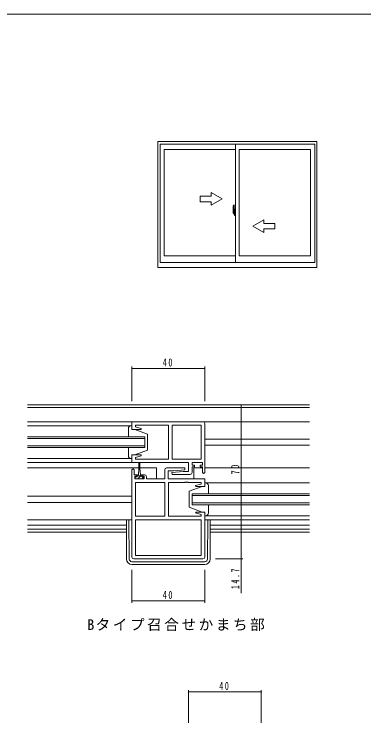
# Model space of a CAD drawing. Units: millimetres, scale not verified. Extents: x -567 to 567, y -403 to 403.
# Drawn here: x 118.2 to 310.4, y 9.7 to 399 of the extents above; entities that cross this region are included whole.
import ezdxf

# ---------------------------------------------------------------- set-up
doc = ezdxf.new("R2010")
doc.units = ezdxf.units.MM
doc.header["$LTSCALE"] = 2
doc.linetypes.add('USER2', pattern=[13, 10, -1, 1, -1])
for name, color, linetype, lineweight in [('0-1_YKK_ZWAK', 7, 'Continuous', 18), ('0-3_YKK_11', 7, 'Continuous', 18), ('0-4_YKK_12', 2, 'Continuous', 18), ('0-5_YKK_13', 4, 'Continuous', 18), ('0-6_YKK_D', 6, 'Continuous', 18), ('0-7_YKK_A1', 4, 'Continuous', 18)]:
    doc.layers.add(name, color=color, linetype=linetype, lineweight=lineweight)
doc.layers.add('0-2_USER1', color=7, linetype='Continuous')
doc.styles.add('ＭＳ ゴシック', font='')
doc.styles.get('ＭＳ ゴシック').set_extended_font_data('MS Gothic')

msp = doc.modelspace()

# ---------------------------------------------------------------- linework, layer by layer
at = {"layer": '0-1_YKK_ZWAK'}
msp.add_line((537.274, 399.018), (-562.726, 399.018), dxfattribs=at)
at = {"layer": '0-3_YKK_11'}
for p, q in [((182.974, 175.118), (182.974, 170.918)), ((221.974, 175.118), (182.974, 175.118)), ((184.904, 172.27), (184.904, 173.188)), ((184.904, 173.188), (202.974, 173.188)), ((188.003, 171.44), (184.904, 172.27)), ((187.935, 170.918), (188.003, 171.44)), ((202.974, 173.188), (202.974, 154.648)), ((221.044, 173.188), (204.974, 173.188)), ((204.974, 173.188), (204.974, 154.648)), ((221.044, 154.648), (221.044, 173.188)), ((221.044, 154.648), (221.044, 173.188)), ((222.974, 147.318), (222.974, 174.118)), ((182.974, 170.918), (187.935, 170.918)), ((182.974, 156.918), (182.974, 152.718)), ((187.935, 156.918), (182.974, 156.918)), ((184.904, 155.565), (188.003, 156.395)), ((188.003, 156.395), (187.935, 156.918)), ((182.974, 152.718), (214.044, 152.718)), ((184.904, 154.648), (184.904, 155.565)), ((192.016, 154.648), (184.904, 154.648)), ((192.199, 154.528), (192.016, 154.648)), ((192.749, 154.528), (192.199, 154.528)), ((192.932, 154.648), (192.749, 154.528)), ((193.016, 154.648), (192.932, 154.648)), ((193.199, 154.528), (193.016, 154.648)), ((193.749, 154.528), (193.199, 154.528)), ((193.932, 154.648), (193.749, 154.528)), ((202.974, 154.648), (193.932, 154.648)), ((204.974, 154.648), (221.044, 154.648)), ((214.044, 152.718), (214.044, 147.718)), ((215.974, 151.218), (215.974, 152.718)), ((215.974, 152.718), (221.774, 152.718)), ((221.774, 152.718), (221.774, 151.218)), ((182.974, 148.618), (182.974, 100.718)), ((184.174, 146.018), (184.174, 148.618)), ((200.974, 148.718), (200.974, 143.718)), ((211.952, 149.718), (201.974, 149.718)), ((202.904, 148.218), (205.781, 148.218)), ((205.781, 148.218), (211.994, 148.761)), ((211.994, 148.761), (211.952, 149.718)), ((217.374, 151.218), (215.974, 151.218)), ((215.974, 147.218), (215.974, 150.418)), ((215.974, 150.418), (217.374, 150.418)), ((217.374, 150.418), (217.374, 151.218)), ((220.374, 151.218), (220.374, 150.418)), ((221.774, 151.218), (220.374, 151.218)), ((220.374, 150.418), (221.774, 150.418)), ((221.774, 150.418), (221.774, 147.318)), ((185.574, 146.018), (184.174, 146.018)), ((184.474, 143.718), (184.474, 145.218)), ((184.474, 145.218), (185.574, 145.218)), ((185.574, 145.218), (185.574, 146.018)), ((188.574, 146.018), (188.574, 145.218)), ((189.874, 146.018), (188.574, 146.018)), ((188.574, 145.218), (189.674, 145.218)), ((189.674, 145.218), (189.674, 143.718)), ((190.874, 143.718), (190.874, 145.018)), ((211.167, 147.718), (204.954, 147.174)), ((204.954, 147.174), (204.996, 146.218)), ((204.996, 146.218), (214.974, 146.218)), ((214.044, 147.718), (211.167, 147.718)), ((189.674, 143.718), (184.474, 143.718)), ((200.974, 141.788), (184.904, 141.788)), ((184.904, 141.788), (184.904, 123.248)), ((200.974, 143.718), (190.874, 143.718)), ((200.974, 123.248), (200.974, 141.788)), ((200.974, 123.248), (200.974, 141.788)), ((202.974, 141.788), (212.016, 141.788)), ((202.974, 123.248), (202.974, 141.788)), ((212.016, 141.788), (212.199, 141.908)), ((212.199, 141.908), (212.749, 141.908)), ((212.749, 141.908), (212.932, 141.788)), ((212.932, 141.788), (213.016, 141.788)), ((213.016, 141.788), (213.199, 141.908)), ((213.199, 141.908), (213.749, 141.908)), ((213.749, 141.908), (213.932, 141.788)), ((213.932, 141.788), (221.044, 141.788)), ((221.044, 140.87), (217.945, 140.04)), ((221.044, 141.788), (221.044, 140.87)), ((222.974, 139.518), (222.974, 143.718)), ((217.945, 140.04), (218.014, 139.518)), ((218.014, 139.518), (222.974, 139.518)), ((218.014, 125.518), (217.945, 124.995)), ((217.945, 124.995), (221.044, 124.165)), ((222.974, 125.518), (218.014, 125.518)), ((222.974, 100.718), (222.974, 125.518)), ((184.904, 123.248), (200.974, 123.248)), ((184.904, 121.318), (184.904, 101.648)), ((221.044, 121.318), (184.904, 121.318)), ((221.044, 121.318), (184.904, 121.318)), ((221.044, 123.248), (202.974, 123.248)), ((221.044, 124.165), (221.044, 123.248)), ((221.044, 101.648), (221.044, 121.318)), ((184.904, 101.648), (221.044, 101.648)), ((183.974, 99.718), (221.974, 99.718))]:
    msp.add_line(p, q, dxfattribs=at)
msp.add_lwpolyline([(222.974, 143.718), (202.904, 143.718), (202.904, 148.218)], dxfattribs=at)
for centre, radius, start, end in [((221.974, 174.118), 1, 0.00001, 89.99999), ((183.574, 148.618), 0.6, 359.99999, 180.00001), ((201.974, 148.718), 1, 90.00001, 179.99999), ((189.874, 145.018), 1, 0.00001, 89.99999), ((214.974, 147.218), 1, 270.00001, 359.99999), ((222.374, 147.318), 0.6, 179.99999, 0.00001), ((183.974, 100.718), 1, 180.00001, 269.99999), ((221.974, 100.718), 1, 270.00001, 359.99999)]:
    msp.add_arc(centre, radius, start, end, dxfattribs=at)
at = {"layer": '0-4_YKK_12'}
for p, q in [((125.474, 184.418), (280.474, 184.418)), ((280.474, 183.018), (125.474, 183.018)), ((125.474, 175.118), (183.474, 175.118)), ((221.974, 175.118), (280.474, 175.118)), ((189.974, 166.918), (125.474, 166.918)), ((125.474, 165.918), (189.974, 165.918)), ((189.974, 160.918), (189.974, 166.918)), ((222.974, 165.618), (280.474, 165.618)), ((189.974, 161.918), (125.474, 161.918)), ((125.474, 160.918), (189.974, 160.918)), ((222.974, 162.218), (280.474, 162.218)), ((183.474, 152.718), (125.474, 152.718)), ((125.474, 149.718), (186.824, 149.718)), ((187.324, 149.718), (196.474, 149.718)), ((196.474, 149.718), (196.474, 143.718)), ((216.974, 149.718), (216.974, 143.718)), ((216.974, 149.718), (221.774, 149.718)), ((222.974, 149.718), (280.474, 149.718)), ((125.474, 134.218), (182.974, 134.218)), ((215.974, 135.518), (215.974, 129.518)), ((280.474, 135.518), (215.974, 135.518)), ((215.974, 134.518), (280.474, 134.518)), ((125.474, 130.818), (182.974, 130.818)), ((280.474, 130.518), (215.974, 130.518)), ((215.974, 129.518), (280.474, 129.518)), ((222.974, 121.318), (280.474, 121.318)), ((125.474, 118.318), (179.974, 118.318)), ((225.974, 118.318), (280.474, 118.318)), ((179.974, 116.048), (125.474, 116.048)), ((125.474, 114.418), (179.974, 114.418)), ((280.474, 116.048), (225.974, 116.048)), ((225.974, 114.418), (280.474, 114.418))]:
    msp.add_line(p, q, dxfattribs=at)
at = {"layer": '0-5_YKK_13'}
for p, q in [((125.474, 172.917), (182.974, 172.916)), ((180.974, 166.918), (180.974, 171.418)), ((182.474, 172.918), (182.974, 172.918)), ((182.974, 172.918), (182.974, 170.918)), ((182.974, 170.918), (184.474, 170.918)), ((180.974, 156.418), (180.974, 160.918)), ((182.974, 156.918), (182.974, 154.918)), ((184.474, 156.918), (182.974, 156.918)), ((184.474, 156.918), (191.474, 159.518)), ((182.974, 154.918), (125.474, 154.918)), ((182.974, 154.918), (182.474, 154.918)), ((186.824, 152.468), (186.824, 149.518)), ((187.324, 149.518), (187.324, 152.468)), ((186.824, 149.518), (186.574, 146.018)), ((187.324, 149.518), (187.574, 146.018)), ((185.062, 144.818), (184.774, 144.529)), ((184.774, 144.818), (184.774, 143.718)), ((185.824, 144.818), (184.774, 144.818)), ((185.824, 144.818), (185.824, 145.618)), ((188.324, 145.318), (185.824, 145.318)), ((187.074, 144.584), (186.208, 143.718)), ((186.224, 146.018), (186.574, 146.018)), ((187.808, 145.318), (187.074, 144.584)), ((187.574, 146.018), (187.924, 146.018)), ((188.324, 145.618), (188.324, 144.818)), ((189.374, 144.818), (188.324, 144.818)), ((189.374, 144.639), (188.453, 143.718)), ((189.374, 143.718), (189.374, 144.818)), ((184.774, 143.718), (189.374, 143.718)), ((222.974, 141.518), (222.974, 139.518)), ((223.474, 141.518), (222.974, 141.518)), ((222.974, 141.518), (280.474, 141.518)), ((221.474, 139.518), (214.474, 136.918)), ((214.474, 136.918), (214.474, 128.118)), ((222.974, 139.518), (221.474, 139.518)), ((224.974, 135.518), (224.974, 140.018)), ((224.974, 125.018), (224.974, 129.518)), ((221.474, 125.518), (214.474, 128.118)), ((221.474, 125.518), (222.974, 125.518)), ((222.974, 125.518), (222.974, 123.518)), ((125.474, 121.318), (182.974, 121.318)), ((125.474, 121.318), (182.974, 121.318)), ((179.974, 121.318), (179.974, 99.718)), ((181.456, 99.7), (181.197, 121.318)), ((222.974, 123.518), (223.474, 123.518)), ((222.974, 123.518), (280.474, 123.518)), ((224.492, 99.7), (224.751, 121.318)), ((225.974, 121.318), (225.974, 99.718)), ((182.956, 98.218), (222.992, 98.218)), ((222.974, 96.718), (182.974, 96.718))]:
    msp.add_line(p, q, dxfattribs=at)
msp.add_lwpolyline([(184.474, 170.918), (191.474, 168.318), (191.474, 159.518)], dxfattribs=at)
for centre, radius, start, end in [((182.474, 171.418), 1.5, 90, 180), ((182.474, 156.418), 1.5, 180, 270), ((187.074, 152.468), 0.25, 0, 180), ((186.224, 145.618), 0.4, 90, 180), ((187.924, 145.618), 0.4, 0, 90), ((223.474, 140.018), 1.5, 0, 90), ((223.474, 125.018), 1.5, 270, 0), ((182.974, 99.718), 3, 180, 270), ((182.956, 99.718), 1.5, 180.68752, 270), ((222.974, 99.718), 3, 270, 0), ((222.992, 99.718), 1.5, 270, 359.31248)]:
    msp.add_arc(centre, radius, start, end, dxfattribs=at)
at = {"layer": '0-6_YKK_D'}
for p, q in [((182.974, 186.418), (182.974, 205.418)), ((182.974, 204.418), (222.974, 204.418)), ((222.974, 186.418), (222.974, 205.418)), ((228.974, 184.418), (243.974, 184.418)), ((242.974, 184.418), (242.974, 114.418)), ((228.974, 114.418), (243.974, 114.418)), ((228.974, 114.418), (243.974, 114.418)), ((242.974, 114.418), (242.974, 99.718)), ((228.974, 99.718), (243.974, 99.718)), ((242.974, 99.718), (242.974, 80.978)), ((182.974, 93.718), (182.974, 75.718)), ((222.974, 93.718), (222.974, 75.718)), ((182.974, 76.718), (222.974, 76.718)), ((214.024, 9.718), (214.024, 27.718)), ((254.024, 9.718), (254.024, 27.718)), ((254.024, 26.718), (214.024, 26.718))]:
    msp.add_line(p, q, dxfattribs=at)
for centre, start, end in [((182.974, 204.418), 0, 180), ((182.974, 204.418), 180, 0), ((222.974, 204.418), 0, 180), ((222.974, 204.418), 180, 0), ((242.974, 184.418), 90, 270), ((242.974, 184.418), 270, 90), ((242.974, 114.418), 90, 270), ((242.974, 114.418), 90, 270), ((242.974, 114.418), 270, 90), ((242.974, 114.418), 270, 90), ((242.974, 99.718), 90, 270), ((242.974, 99.718), 270, 90), ((182.974, 76.718), 0, 180), ((182.974, 76.718), 180, 0), ((222.974, 76.718), 0, 180), ((222.974, 76.718), 180, 0), ((214.024, 26.718), 0, 180), ((214.024, 26.718), 180, 0), ((254.024, 26.718), 0, 180), ((254.024, 26.718), 180, 0)]:
    msp.add_arc(centre, 0.106, start, end, dxfattribs=at)
at = {"layer": '0-7_YKK_A1'}
for p, q in [((284.664, 329.018), (197.164, 329.018)), ((197.164, 329.018), (197.164, 259.768)), ((283.414, 327.518), (198.414, 327.518)), ((198.414, 327.518), (198.414, 262.518)), ((239.914, 262.518), (239.914, 327.518)), ((283.414, 262.518), (283.414, 327.518)), ((284.664, 259.768), (284.664, 329.018)), ((239.914, 324.668), (200.664, 324.668)), ((200.664, 324.668), (200.664, 266.218)), ((281.164, 324.668), (241.914, 324.668)), ((241.914, 266.218), (241.914, 324.668)), ((281.164, 266.218), (281.164, 324.668)), ((226.464, 299.018), (226.464, 300.982)), ((232.464, 297.518), (226.464, 300.982)), ((220.464, 299.018), (220.464, 296.018)), ((226.464, 299.018), (220.464, 299.018)), ((220.464, 296.018), (226.464, 296.018)), ((232.464, 297.518), (226.464, 294.054)), ((226.464, 294.054), (226.464, 296.018)), ((238.755, 294.177), (239.188, 294.192)), ((239.214, 294.167), (239.214, 290.908)), ((238.514, 291.923), (238.514, 289.705)), ((238.562, 289.655), (238.769, 289.648)), ((239.102, 291.06), (238.714, 291.06)), ((238.714, 290), (238.714, 291.06)), ((238.714, 289.997), (238.714, 290)), ((238.715, 289.95), (238.714, 289.997)), ((238.715, 289.961), (238.714, 289.997)), ((238.739, 290.987), (239.102, 290.987)), ((238.739, 290.008), (238.739, 290.987)), ((238.769, 289.82), (238.769, 289.648)), ((238.984, 289.82), (238.769, 289.82)), ((238.804, 289.751), (238.769, 289.751)), ((238.804, 289.703), (239.039, 289.703)), ((238.804, 289.573), (238.804, 289.703)), ((238.804, 289.557), (238.804, 289.573)), ((238.804, 289.557), (239.093, 289.557)), ((238.892, 289.285), (238.881, 289.301)), ((238.914, 289.254), (238.892, 289.285)), ((238.914, 289.304), (238.914, 289.254)), ((239.102, 289.254), (238.914, 289.254)), ((238.939, 289.329), (239.102, 289.329)), ((238.984, 289.827), (238.984, 289.793)), ((239.024, 289.827), (238.984, 289.827)), ((239.024, 290.611), (239.024, 289.793)), ((239.199, 290.611), (239.024, 290.611)), ((239.039, 290.279), (239.024, 290.279)), ((239.041, 290.368), (239.039, 290.363)), ((239.039, 290.165), (239.039, 290.363)), ((239.041, 290.17), (239.039, 290.165)), ((239.039, 290.165), (239.139, 290.165)), ((239.039, 290.165), (239.039, 290.165)), ((239.039, 290.091), (239.039, 290.165)), ((239.039, 290.091), (239.139, 290.091)), ((239.039, 290.045), (239.039, 290.091)), ((239.039, 290.045), (239.139, 290.045)), ((239.039, 289.851), (239.039, 290.045)), ((239.039, 289.851), (239.139, 289.851)), ((239.039, 289.797), (239.039, 289.851)), ((239.039, 289.797), (239.139, 289.797)), ((239.039, 289.793), (239.039, 289.797)), ((239.039, 289.573), (239.039, 289.573)), ((239.063, 289.562), (239.039, 289.573)), ((239.047, 290.373), (239.041, 290.368)), ((239.047, 290.175), (239.041, 290.17)), ((239.056, 290.377), (239.047, 290.373)), ((239.056, 290.179), (239.047, 290.175)), ((239.068, 290.381), (239.056, 290.377)), ((239.068, 290.183), (239.056, 290.179)), ((239.074, 289.559), (239.063, 289.562)), ((239.083, 290.384), (239.068, 290.381)), ((239.083, 290.186), (239.068, 290.183)), ((239.085, 289.557), (239.074, 289.559)), ((239.101, 290.386), (239.083, 290.384)), ((239.101, 290.188), (239.083, 290.186)), ((239.102, 289.558), (239.085, 289.557)), ((239.12, 290.388), (239.101, 290.386)), ((239.12, 290.19), (239.101, 290.188)), ((239.117, 289.562), (239.102, 289.558)), ((239.128, 289.57), (239.117, 289.562)), ((239.139, 290.388), (239.12, 290.388)), ((239.139, 290.19), (239.12, 290.19)), ((239.139, 289.751), (239.127, 289.751)), ((239.133, 289.576), (239.128, 289.57)), ((239.136, 289.582), (239.133, 289.576)), ((239.136, 289.582), (239.138, 289.59)), ((239.138, 289.59), (239.139, 289.598)), ((239.139, 290.95), (239.139, 290.611)), ((239.139, 290.783), (239.139, 290.833)), ((239.139, 290.611), (239.139, 290.388)), ((239.139, 290.611), (239.139, 290.388)), ((239.214, 290.492), (239.139, 290.492)), ((239.139, 290.165), (239.139, 289.367)), ((239.309, 290.165), (239.139, 290.165)), ((239.139, 290.165), (239.139, 290.165)), ((239.139, 290.091), (239.139, 290.165)), ((239.139, 290.045), (239.139, 290.091)), ((239.139, 289.851), (239.139, 290.045)), ((239.139, 290.021), (239.139, 289.751)), ((239.139, 289.797), (239.139, 289.851)), ((239.139, 289.793), (239.139, 289.797)), ((239.139, 289.793), (239.139, 289.662)), ((239.139, 289.662), (239.139, 289.649)), ((239.139, 289.649), (239.139, 289.598)), ((239.214, 290.908), (239.199, 290.908)), ((239.199, 290.908), (239.199, 290.611)), ((239.214, 290.947), (239.214, 290.388)), ((239.214, 290.388), (239.214, 290.741)), ((239.214, 290.45), (239.214, 290.685)), ((239.214, 289.644), (239.214, 290.165)), ((239.214, 290.165), (239.214, 289.367)), ((239.239, 290.766), (239.339, 290.768)), ((239.339, 289.618), (239.239, 289.619)), ((239.339, 291.873), (239.339, 290.968)), ((239.464, 290.968), (239.339, 290.968)), ((239.339, 290.6), (239.339, 290.913)), ((239.343, 290.573), (239.339, 290.6)), ((239.339, 289.794), (239.347, 289.822)), ((239.339, 289.785), (239.339, 289.794)), ((239.339, 289.472), (239.339, 289.785)), ((239.339, 288.513), (239.339, 289.418)), ((239.464, 289.418), (239.339, 289.418)), ((239.356, 290.546), (239.343, 290.573)), ((239.347, 289.822), (239.354, 289.835)), ((239.354, 289.835), (239.363, 289.847)), ((239.368, 290.534), (239.356, 290.546)), ((239.489, 290.943), (239.363, 290.938)), ((239.363, 289.847), (239.371, 289.853)), ((239.489, 289.443), (239.363, 289.447)), ((239.364, 290.943), (239.364, 290.968)), ((239.489, 290.943), (239.364, 290.943)), ((239.364, 289.443), (239.364, 289.418)), ((239.489, 289.443), (239.364, 289.443)), ((239.378, 290.529), (239.368, 290.534)), ((239.371, 289.853), (239.382, 289.858)), ((239.387, 290.527), (239.378, 290.529)), ((239.382, 289.858), (239.387, 289.858)), ((239.387, 290.527), (239.387, 290.527)), ((239.387, 290.527), (239.387, 289.858)), ((239.464, 291.923), (239.389, 291.923)), ((239.464, 288.463), (239.389, 288.463)), ((239.401, 290.535), (239.399, 290.53)), ((239.399, 290.53), (239.399, 290.526)), ((239.399, 290.526), (239.399, 289.509)), ((239.399, 289.509), (239.399, 289.505)), ((239.399, 289.505), (239.401, 289.501)), ((239.884, 290.567), (239.424, 290.55)), ((239.424, 289.485), (239.884, 289.469)), ((239.464, 291.923), (239.464, 290.968)), ((239.464, 291.898), (239.489, 291.898)), ((239.464, 289.593), (239.464, 289.535)), ((239.464, 288.463), (239.464, 289.418)), ((239.464, 288.488), (239.489, 288.488)), ((239.489, 291.928), (239.914, 291.943)), ((239.489, 291.928), (239.489, 290.943)), ((239.489, 291.898), (239.489, 290.943)), ((239.839, 289.618), (239.489, 289.618)), ((239.489, 289.51), (239.839, 289.51)), ((239.489, 288.488), (239.489, 289.443)), ((239.569, 290.683), (239.569, 290.613)), ((239.754, 290.708), (239.594, 290.708)), ((239.594, 290.588), (239.754, 290.588)), ((239.779, 290.683), (239.779, 290.613)), ((239.864, 289.593), (239.864, 289.535)), ((239.886, 290.566), (239.883, 290.567)), ((239.883, 289.469), (239.886, 289.469)), ((239.889, 290.566), (239.886, 290.566)), ((239.886, 289.469), (239.889, 289.469)), ((239.891, 290.565), (239.889, 290.566)), ((239.889, 289.469), (239.891, 289.47)), ((239.893, 290.564), (239.891, 290.565)), ((239.891, 289.47), (239.893, 289.472)), ((239.895, 290.562), (239.893, 290.564)), ((239.893, 289.472), (239.895, 289.473)), ((239.897, 290.56), (239.895, 290.562)), ((239.895, 289.473), (239.897, 289.476)), ((239.898, 290.557), (239.897, 290.56)), ((239.897, 289.476), (239.898, 289.478)), ((239.899, 290.555), (239.898, 290.557)), ((239.898, 289.478), (239.899, 289.481)), ((239.899, 290.552), (239.899, 290.555)), ((239.899, 290.552), (239.899, 289.483)), ((239.899, 290.552), (239.899, 290.546)), ((239.914, 290.33), (239.899, 290.33)), ((239.914, 290.005), (239.899, 290.005)), ((239.899, 289.481), (239.899, 289.483)), ((239.914, 291.943), (239.914, 288.443)), ((249.414, 282.518), (255.414, 285.982)), ((255.414, 284.018), (255.414, 285.982)), ((249.414, 282.518), (255.414, 279.054)), ((255.414, 284.018), (261.414, 284.018)), ((255.414, 279.054), (255.414, 281.018)), ((261.414, 281.018), (255.414, 281.018)), ((261.414, 284.018), (261.414, 281.018)), ((200.664, 266.218), (239.914, 266.218)), ((241.914, 266.218), (281.164, 266.218)), ((198.414, 262.518), (283.414, 262.518)), ((197.164, 259.768), (284.664, 259.768))]:
    msp.add_line(p, q, dxfattribs=at)
at = {"layer": '0-7_YKK_A1', "linetype": 'USER2'}
for p, q in [((239.36, 290.018), (238.324, 290.018)), ((238.342, 290.018), (239.668, 290.018)), ((239.055, 290.018), (240.079, 290.018))]:
    msp.add_line(p, q, dxfattribs=at)
at = {"layer": '0-7_YKK_A1'}
for points in [[(238.804, 289.703), (238.804, 289.793), (239.039, 289.793), (239.139, 289.793)], [(239.139, 290.388), (239.309, 290.388), (239.309, 290.19)], [(239.139, 290.19), (239.309, 290.19), (239.309, 290.165)], [(239.489, 289.443), (239.489, 288.457), (239.914, 288.443)]]:
    msp.add_lwpolyline(points, dxfattribs=at)
for centre, radius, start, end in [((251.764, 291.881), 13.25, 170.20654, 179.82143), ((238.756, 294.127), 0.05, 92, 170.20654), ((239.189, 294.167), 0.025, 0, 92), ((238.564, 289.705), 0.05, 180, 268), ((238.739, 291.012), 0.025, 180, 270), ((240.191, 289.998), 1.476, 179.91894, 190.81318), ((240.022, 289.94), 1.307, 179.5362, 192.85144), ((240.211, 289.967), 1.472, 178.42075, 189.33089), ((239.663, 289.861), 0.933, 188.62914, 193.1575), ((240.022, 289.94), 1.307, 192.85144, 209.23122), ((239.663, 289.861), 0.933, 193.1575, 216.63292), ((239.624, 289.881), 0.88, 189.9821, 192.05297), ((239.624, 289.881), 0.88, 192.05297, 218.82619), ((238.939, 289.304), 0.025, 90, 180), ((239.044, 289.798), 0.095, 266.91231, 356.7406), ((239.102, 290.947), 0.113, 0, 90), ((239.102, 290.95), 0.0375, 0, 90), ((239.102, 289.367), 0.0375, 270, 0), ((239.102, 289.367), 0.113, 270, 0), ((239.239, 290.741), 0.025, 91, 180), ((239.239, 289.644), 0.025, 180, 269.00002), ((239.389, 291.873), 0.05, 90, 180), ((239.364, 290.913), 0.025, 91.99999, 180), ((239.364, 289.472), 0.025, 180, 268.00001), ((239.389, 288.513), 0.05, 180, 270), ((239.424, 290.525), 0.0254, 88.99206, 157.90245), ((239.424, 289.51), 0.0256, 202.43823, 270.66726), ((239.489, 289.593), 0.025, 90, 180), ((239.489, 289.535), 0.025, 180, 270), ((239.594, 290.683), 0.025, 90, 180), ((239.594, 290.613), 0.025, 180, 270), ((239.754, 290.683), 0.025, 0, 90), ((239.754, 290.613), 0.025, 270, 0), ((239.839, 289.593), 0.025, 0, 90), ((239.839, 289.535), 0.025, 270, 0)]:
    msp.add_arc(centre, radius, start, end, dxfattribs=at)

# ---------------------------------------------------------------- texts
at = {"layer": '0-2_USER1', "insert": (158.281, 60.101), "char_height": 5.865, "attachment_point": 7, "style": 'ＭＳ ゴシック'}
msp.add_mtext('\\T1.18;Bタイプ召合せかまち部', dxfattribs=at)
at = {"layer": '0-6_YKK_D', "color": 7, "char_height": 4.399, "attachment_point": 7, "style": 'ＭＳ ゴシック'}
for insert in [(199.88, 205.418), (199.88, 77.718), (230.93, 27.718)]:
    msp.add_mtext('\\T1.37;\\W0.75;40', dxfattribs=dict(at, insert=insert))
at = {"layer": '0-6_YKK_D', "color": 7, "char_height": 4.399, "attachment_point": 7, "rotation": 90, "style": 'ＭＳ ゴシック'}
for s, insert in [('\\T1.37;\\W0.75;70', (241.974, 146.226)), ('\\T1.39;\\W0.7;14.7', (241.974, 83.163))]:
    msp.add_mtext(s, dxfattribs=dict(at, insert=insert))

doc.saveas('drawing.dxf')
